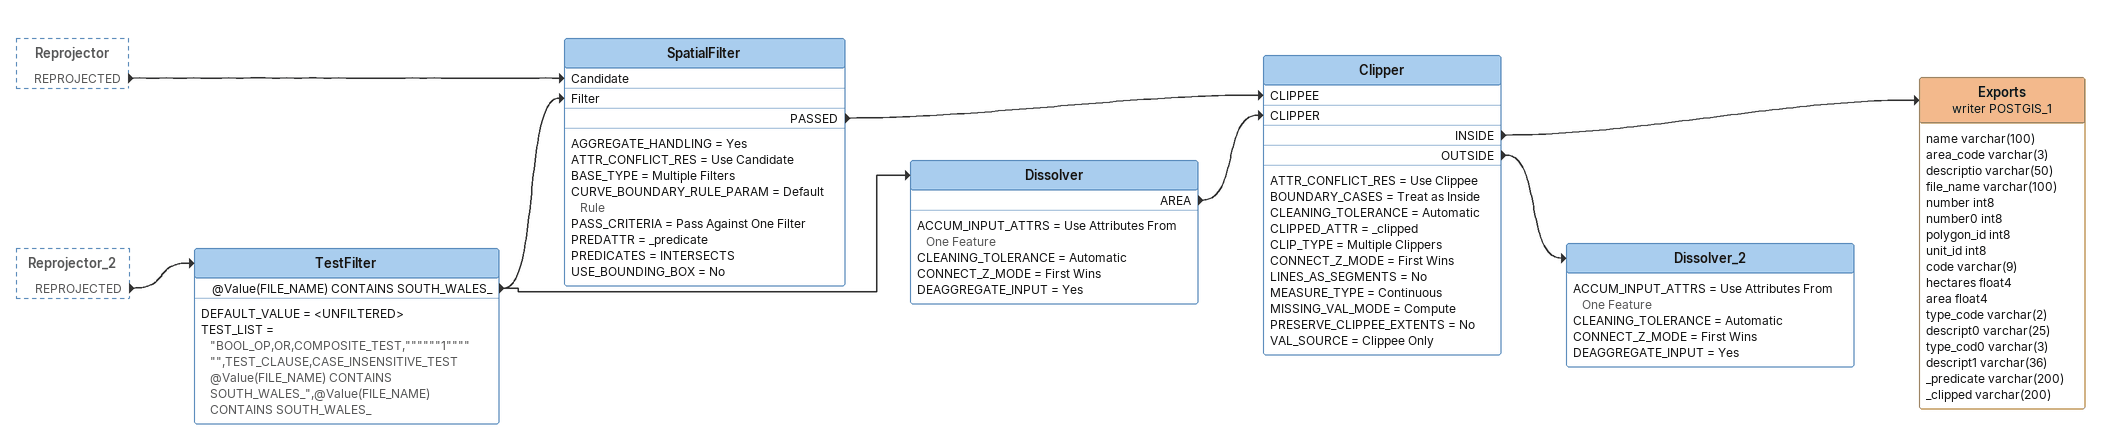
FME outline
Reprojector [outside]
    REPROJECTED -> SpatialFilter [Candidate]
Reprojector_2 [outside]
    REPROJECTED -> TestFilter
TestFilter
    DEFAULT_VALUE = <UNFILTERED>
    TEST_LIST = "BOOL_OP,OR,COMPOSITE_TEST,""""""1"""""",TEST_CLAUSE,CASE_INSENSITIVE_TEST @Value(FILE_NAME) CONTAINS SOUTH_WALES_",@Value(FILE_NAME) CONTAINS SOUTH_WALES_
    @Value(FILE_NAME) CONTAINS SOUTH_WALES_ -> SpatialFilter [Filter]
    @Value(FILE_NAME) CONTAINS SOUTH_WALES_ -> Dissolver
SpatialFilter
    AGGREGATE_HANDLING = Yes
    ATTR_CONFLICT_RES = Use Candidate
    BASE_TYPE = Multiple Filters
    CURVE_BOUNDARY_RULE_PARAM = Default Rule
    PASS_CRITERIA = Pass Against One Filter
    PREDATTR = _predicate
    PREDICATES = INTERSECTS
    USE_BOUNDING_BOX = No
    PASSED -> Clipper [CLIPPEE]
Dissolver
    ACCUM_INPUT_ATTRS = Use Attributes From One Feature
    CLEANING_TOLERANCE = Automatic
    CONNECT_Z_MODE = First Wins
    DEAGGREGATE_INPUT = Yes
    AREA -> Clipper [CLIPPER]
Clipper
    ATTR_CONFLICT_RES = Use Clippee
    BOUNDARY_CASES = Treat as Inside
    CLEANING_TOLERANCE = Automatic
    CLIPPED_ATTR = _clipped
    CLIP_TYPE = Multiple Clippers
    CONNECT_Z_MODE = First Wins
    LINES_AS_SEGMENTS = No
    MEASURE_TYPE = Continuous
    MISSING_VAL_MODE = Compute
    PRESERVE_CLIPPEE_EXTENTS = No
    VAL_SOURCE = Clippee Only
    INSIDE -> Exports (writer POSTGIS_1)
    OUTSIDE -> Dissolver_2
Exports (writer POSTGIS_1)
    attributes: name varchar(100), area_code varchar(3), descriptio varchar(50), file_name varchar(100), number int8, number0 int8, polygon_id int8, unit_id int8, code varchar(9), hectares float4, area float4, type_code varchar(2), descript0 varchar(25), type_cod0 varchar(3), descript1 varchar(36), _predicate varchar(200), _clipped varchar(200)
Dissolver_2
    ACCUM_INPUT_ATTRS = Use Attributes From One Feature
    CLEANING_TOLERANCE = Automatic
    CONNECT_Z_MODE = First Wins
    DEAGGREGATE_INPUT = Yes
